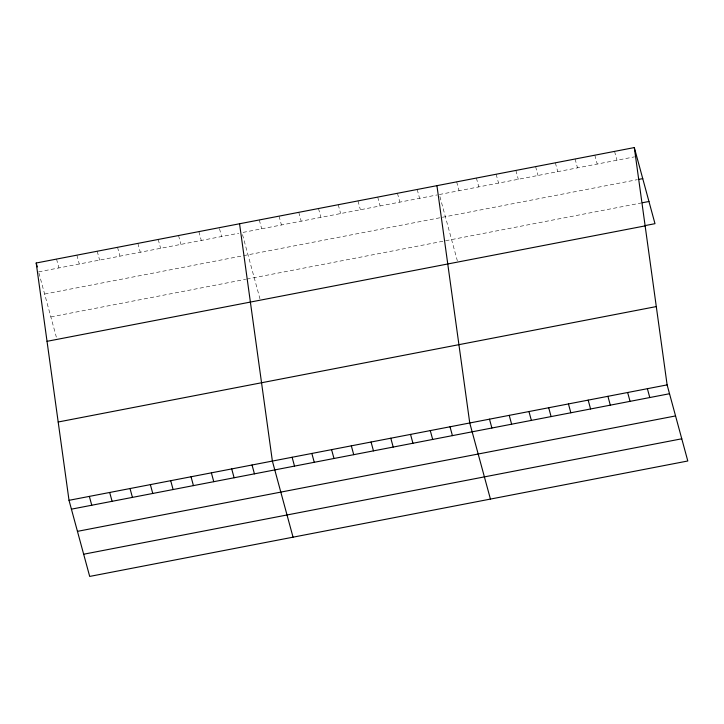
<?xml version="1.0" encoding="UTF-8"?>
<svg xmlns="http://www.w3.org/2000/svg" width="724" height="724" viewBox="0 0 724 724"><rect width="100%" height="100%" fill="white"/><g stroke="black" fill="none" stroke-linecap="round" stroke-linejoin="round"><path stroke-width="0.54" stroke-dasharray="3.62 2.71" d="M38.598 271.853L238.748 233.228M243.056 232.395L437.142 194.937M439.332 194.521L634.514 156.846M44.635 294.053L637.256 179.679M50.843 316.922L245.635 279.328M246.712 279.12L641.274 202.973M614.567 151.388L616.966 160.23M594.829 155.198L597.228 164.04M575.091 159.008L577.499 167.85M555.353 162.819L557.761 171.66M535.615 166.629L538.023 175.47M515.877 170.439L518.284 179.28M496.139 174.249L498.546 183.091M476.401 178.059L478.808 186.901M456.663 181.869L459.07 190.711M439.884 196.53L457.333 260.767M417.196 189.48L419.594 198.322M397.458 193.29L399.856 202.132M377.72 197.1L380.118 205.942M357.982 200.91L360.38 209.752M338.244 204.72L340.642 213.562M318.506 208.53L320.904 217.372M298.768 212.34L301.166 221.182M279.03 216.15L281.437 224.992M259.292 219.96L261.699 228.802M242.504 234.63L259.961 298.858M219.49 228.675L221.625 236.531M198.883 231.617L201.29 240.458M178.547 235.535L180.955 244.386M158.212 239.463L160.619 248.305M137.877 243.391L140.284 252.233M117.541 247.309L119.949 256.16M97.206 251.237L99.613 260.079M76.871 255.165L79.278 264.007M56.535 259.083L58.934 267.925M38.879 272.867L56.327 337.094"/><path stroke-width="1.09" d="M634.305 147.578L667.121 384.887L687.8 460.989L89.695 576.422L69.015 500.32L36.2 263.011L634.305 147.578L654.985 223.68L645.111 225.589M638.351 179.471L642.74 178.62M642.369 202.756L648.948 201.489M47.033 341.321L645.138 225.888M58.191 422.002L656.297 306.578M69.015 500.32L667.121 384.887M71.423 509.162L669.528 393.729M77.45 531.353L675.555 415.929M83.667 554.222L681.773 438.789M647.383 388.697L649.79 397.539M627.645 392.508L630.052 401.349M607.916 396.318L610.314 405.159M588.178 400.128L590.576 408.969M568.44 403.929L570.838 412.78M548.702 407.739L551.1 416.581M528.963 411.549L531.362 420.391M509.225 415.359L511.624 424.201M489.487 419.169L491.886 428.011M490.429 499.08L469.749 422.979L436.934 185.67M450.011 426.789L452.419 435.631M430.273 430.599L432.681 439.441M410.535 434.409L412.942 443.251M390.797 438.219L393.204 447.061M371.059 442.02L373.466 450.871M351.321 445.83L353.728 454.672M331.583 449.64L333.99 458.482M311.854 453.45L314.252 462.292M292.116 457.26L294.514 466.102M293.048 537.172L272.378 461.07L239.553 223.761M252.043 464.998L254.441 473.84M231.707 468.917L234.105 477.759M211.372 472.844L213.77 481.686M191.036 476.772L193.435 485.614M170.701 480.691L173.099 489.533M150.366 484.618L152.764 493.46M130.03 488.546L132.429 497.388M109.686 492.465L112.093 501.307M36.2 263.011L37.268 266.939M89.351 496.393L91.758 505.234"/></g></svg>
